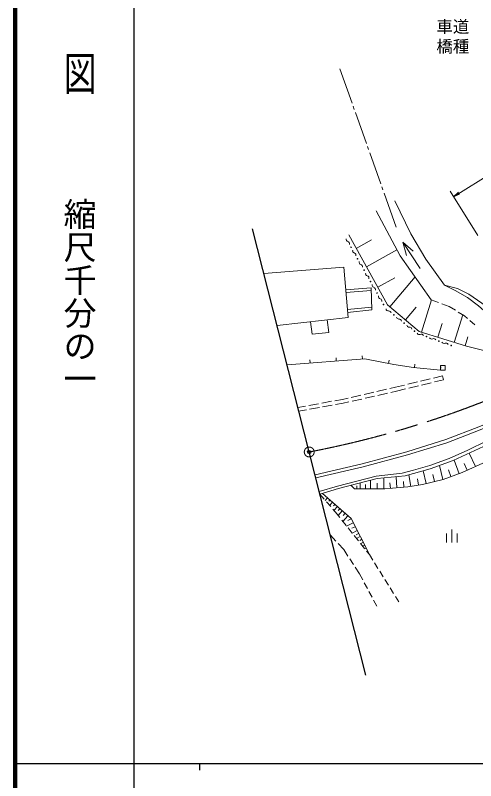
# Model space of a CAD drawing. Units: millimetres, scale not verified. Extents: x 40000 to 680000, y 20000 to 380000.
# Drawn here: x 40000 to 109974, y 202409 to 318724 of the extents above; entities that cross this region are included whole.
import ezdxf
from ezdxf.enums import TextEntityAlignment as Align

# ---------------------------------------------------------------- set-up
doc = ezdxf.new("R2010")
doc.units = ezdxf.units.MM
doc.header["$LTSCALE"] = 1000
doc.header["$PDMODE"] = 32
doc.header["$PDSIZE"] = 500
doc.linetypes.add('CHAIN', pattern=[18.5, 12, -1.5, 3.5, -1.5])
for name, color, linetype, lineweight in [('M-BMK', 2, 'CHAIN', 13), ('M-BMK-HTXT', 7, 'Continuous', 13), ('M-BMK-OTRS', 5, 'Continuous', 25), ('M-STR-HTXT', 7, 'Continuous', 13), ('M-TTL', 2, 'Continuous', 140), ('M-TTL-BAND', 7, 'Continuous', 25), ('M-WORK', 1, 'Continuous', 13)]:
    doc.layers.add(name, color=color, linetype=linetype, lineweight=lineweight)
doc.layers.add('M-OTRS', color=6, linetype='Continuous')
doc.styles.add('@ＭＳ ゴシック', font='')
doc.styles.add('ＭＳ ゴシック', font='')
doc.styles.get('@ＭＳ ゴシック').set_extended_font_data('@MS Gothic')
doc.styles.get('ＭＳ ゴシック').set_extended_font_data('MS Gothic')

# ---------------------------------------------------------------- blocks, each defined once
blk = doc.blocks.new('open_arrow')
at = {"color": 0, "linetype": 'Continuous', "lineweight": -2}
blk.add_lwpolyline([(7.5, 1.25), (0, 0), (7.5, -1.25)], dxfattribs=at)

msp = doc.modelspace()

# ---------------------------------------------------------------- linework, layer by layer
at = {"layer": 'M-BMK'}
msp.add_circle((84675, 252362), 750, dxfattribs=at)
msp.add_arc((56413, 399675), 150000, 280.86027, 303.13108, dxfattribs=at)
at = {"layer": 'M-BMK-HTXT'}
for p, q in [((91192, 305375), (89345, 310576)), ((91527, 304433), (91360, 304904)), ((93368, 299250), (91694, 303962)), ((93703, 298308), (93536, 298779)), ((95544, 293125), (93870, 297837)), ((95879, 292183), (95712, 292654)), ((97894, 286512), (96046, 291712))]:
    msp.add_line(p, q, dxfattribs=at)
at = {"layer": 'M-BMK-OTRS'}
for p, q in [((84675, 252362), (76056, 286284)), ((93294, 218439), (84675, 252362))]:
    msp.add_line(p, q, dxfattribs=at)
at = {"layer": 'M-OTRS'}
msp.add_point((84675, 252362), dxfattribs=at)
at = {"layer": 'M-STR-HTXT'}
for p, q in [((106603, 291153), (142953, 313888)), ((110278, 285278), (106073, 292001))]:
    msp.add_line(p, q, dxfattribs=at)
at = {"layer": 'M-TTL'}
msp.add_line((40000, 380000), (40000, 20000), dxfattribs=at)
at = {"layer": 'M-TTL-BAND'}
for p, q in [((58000, 370000), (58000, 20000)), ((40000, 205000), (579000, 205000)), ((68000, 205000), (68000, 204000))]:
    msp.add_line(p, q, dxfattribs=at)
at = {"layer": 'M-WORK'}
for p, q in [((91825, 283305), (94145, 284582)), ((101513, 280227), (98875, 284238)), ((98875, 284238), (99473, 282237)), ((98875, 284238), (100475, 282897)), ((93358, 280520), (97999, 283075)), ((95076, 277398), (97677, 278830)), ((96942, 274399), (100749, 278957)), ((90259, 276575), (94092, 276886)), ((101716, 270590), (103251, 275464)), ((103213, 275478), (104339, 275058)), ((104808, 274883), (105934, 274464)), ((94185, 274383), (90474, 274020)), ((99296, 272434), (100933, 274395)), ((105934, 274464), (106881, 273889)), ((107309, 273630), (108256, 273056)), ((106725, 269012), (108040, 273187)), ((108256, 273056), (108719, 272655)), ((109097, 272328), (109853, 271674)), ((104220, 269801), (104878, 271889)), ((108361, 268497), (108790, 269860)), ((84800, 265886), (84762, 266384)), ((88788, 266187), (88751, 266685)), ((92777, 266488), (92740, 266986)), ((96706, 265801), (96804, 266292)), ((100657, 265186), (100707, 265683)), ((105356, 265525), (104637, 265525)), ((104637, 265525), (104637, 264785)), ((104637, 264785), (104687, 265283)), ((105356, 264785), (105356, 265525)), ((104637, 264785), (105356, 264785)), ((99663, 262647), (101121, 262999)), ((101607, 263117), (103065, 263469)), ((101746, 262533), (103204, 262886)), ((103551, 263587), (104953, 263926)), ((103690, 263003), (105094, 263343)), ((104953, 263926), (105094, 263343)), ((94972, 261553), (96435, 261885)), ((96923, 261996), (97776, 262190)), ((97776, 262190), (99177, 262529)), ((97913, 261606), (99316, 261945)), ((99802, 262063), (101260, 262416)), ((89731, 260361), (90584, 260555)), ((91072, 260666), (92535, 260998)), ((93022, 261109), (94485, 261442)), ((93151, 260523), (94613, 260856)), ((95101, 260967), (96563, 261299)), ((97051, 261410), (97913, 261606)), ((84620, 259438), (86096, 259705)), ((86588, 259794), (88064, 260060)), ((86701, 259204), (88178, 259471)), ((88556, 260149), (89731, 260361)), ((88670, 259559), (89851, 259773)), ((89851, 259773), (90713, 259969)), ((91200, 260080), (92663, 260412)), ((82953, 259137), (84128, 259349)), ((83060, 258547), (84241, 258760)), ((84733, 258849), (86209, 259115)), ((109927, 250137), (108999, 252188)), ((104980, 248174), (104464, 250289)), ((107450, 249061), (106705, 251118)), ((108696, 249580), (108232, 250606)), ((102441, 247555), (101973, 249476)), ((103710, 247864), (103453, 248922)), ((106216, 248614), (105843, 249642)), ((93997, 246775), (94001, 248084)), ((95998, 246768), (96003, 248435)), ((98007, 246924), (97863, 248598)), ((99059, 247015), (98983, 247891)), ((100106, 247139), (99831, 248877)), ((101278, 247325), (101123, 248301)), ((91892, 246782), (91894, 247226)), ((92425, 246780), (92428, 247668)), ((93211, 246777), (93213, 247432)), ((94997, 246771), (95000, 247605)), ((97002, 246838), (96930, 247675)), ((86307, 245937), (86955, 245188)), ((87449, 245395), (87110, 245009)), ((87282, 244810), (87936, 244054)), ((87824, 245064), (87655, 244872)), ((88200, 244734), (87770, 244246)), ((88575, 244403), (88360, 244159)), ((88263, 243676), (88911, 242927)), ((88950, 244073), (88430, 243483)), ((89325, 243742), (89065, 243447)), ((89700, 243412), (89083, 242711)), ((88911, 242927), (89340, 242387)), ((89651, 241996), (90273, 241213)), ((90542, 242671), (89792, 241819)), ((90121, 243041), (89812, 242691)), ((91042, 242212), (90536, 241955)), ((91351, 241605), (90361, 241102)), ((90584, 240821), (91206, 240038)), ((91653, 241011), (91158, 240760)), ((87882, 239740), (88727, 238825)), ((91954, 240417), (91207, 240038)), ((91517, 239647), (92140, 238864)), ((92182, 239969), (91808, 239779)), ((105538, 238596), (105538, 239996)), ((106338, 238596), (106338, 240596)), ((107138, 238596), (107138, 239996)), ((89067, 238458), (89912, 237544)), ((92410, 239520), (91846, 239234)), ((92636, 239075), (92354, 238931)), ((92451, 238473), (93073, 237690)), ((92863, 238629), (92481, 238435)), ((89912, 237544), (90564, 236542)), ((93089, 238183), (92898, 238086)), ((93316, 237737), (93116, 237636)), ((93384, 237298), (93813, 236758)), ((93542, 237292), (93442, 237241)), ((90836, 236122), (91381, 235284)), ((93813, 236758), (94323, 235940)), ((94587, 235516), (95116, 234667)), ((91653, 234864), (92305, 233862)), ((92305, 233862), (92804, 232930)), ((95380, 234243), (95909, 233394)), ((96173, 232969), (96702, 232121)), ((93040, 232489), (93512, 231608)), ((96966, 231696), (97495, 230847)), ((93748, 231167), (94220, 230285)), ((97760, 230423), (98269, 229605)), ((94456, 229845), (94955, 228913))]:
    msp.add_line(p, q, dxfattribs=at)
for points in [[(85551, 248913), (92739, 250570), (99494, 252399), (105435, 254244), (110470, 256183), (115505, 258263), (119946, 260202), (126028, 263267), (131767, 266456), (136239, 269224), (142149, 273164), (148154, 277292), (153564, 280982), (161679, 286737), (165729, 289379), (168715, 291162), (171381, 292733), (174477, 294547), (178292, 296626), (183061, 299128)], [(85663, 248426), (92860, 250085), (99633, 251919), (105599, 253772), (110655, 255719), (115701, 257803), (120158, 259749), (126262, 262825), (132020, 266025), (136509, 268803), (142430, 272750), (148436, 276880), (153849, 280572), (161960, 286323), (165994, 288955), (168970, 290732), (171634, 292302), (174723, 294112), (178528, 296186), (183290, 298684)], [(105213, 277700), (102398, 281641), (100123, 285534), (97660, 290506)], [(94863, 289011), (98487, 282151), (103213, 275478)], [(90685, 285376), (96544, 274731), (101376, 270697), (108600, 268422), (115230, 266765)], [(77781, 279495), (89935, 280427), (90576, 272812), (79788, 271596)], [(90511, 273582), (94201, 273961), (94076, 277323), (90224, 276995)], [(84844, 272166), (85098, 270253), (87642, 270513), (87420, 272456)], [(104637, 264785), (100509, 265201), (97522, 265639), (93129, 266514), (81306, 265622)], [(122574, 257990), (117539, 255590), (113818, 255215), (111668, 254069), (108760, 252639), (105922, 251395), (102998, 250301), (100511, 249582), (98823, 249128), (94835, 248675), (88987, 247189), (86196, 246374)], [(86307, 245937), (89144, 246798), (94992, 248346), (99276, 248722), (103076, 249785), (106563, 251051), (113771, 254413), (115569, 254538), (115428, 252943), (111535, 250864), (107939, 249238), (105046, 248190), (101903, 247424), (99636, 247064), (96180, 246767), (91567, 246783), (91020, 247295)], [(86699, 246056), (91026, 242245), (93813, 236758)]]:
    msp.add_lwpolyline(points, dxfattribs=at)
msp.add_lwpolyline([(114837, 271235), (114321, 270812), (111952, 273197), (110404, 274557), (108731, 275824), (106870, 276918), (105213, 277700), (107183, 277215), (108918, 276371), (112233, 274088), (113187, 273181), (114344, 271915)], close=True, dxfattribs=at)
for centre in [(91031, 283474), (92018, 281734), (93004, 279994), (93991, 278254), (94977, 276515), (95964, 274775), (97524, 273183), (99099, 271950), (100675, 270718), (102493, 269897), (104376, 269225), (106260, 268552)]:
    msp.add_circle(centre, 50, dxfattribs=at)
for centre, start, end in [((90643, 284690), 165.95185, 253.15748), ((90433, 283997), 345.95185, 73.15748), ((91629, 282951), 165.95185, 253.15748), ((91419, 282257), 345.95185, 73.15748), ((92616, 281211), 165.95185, 253.15748), ((92406, 280517), 345.95185, 73.15748), ((93602, 279471), 165.95185, 253.15748), ((93392, 278777), 345.95185, 73.15748), ((94589, 277731), 165.95185, 253.15748), ((94379, 277037), 345.95185, 73.15748), ((95575, 275992), 165.95185, 253.15748), ((95365, 275298), 345.95185, 73.15748), ((96701, 274159), 188.36544, 275.57108), ((96771, 273438), 8.36544, 95.57108), ((98276, 272927), 188.36544, 275.57108), ((98347, 272206), 8.36544, 95.57108), ((99852, 271695), 188.36544, 275.57108), ((99922, 270973), 8.36544, 95.57108), ((101404, 270564), 206.75685, 293.96249), ((101698, 269902), 26.75685, 113.96249), ((103287, 269892), 206.75685, 293.96249), ((103582, 269229), 26.75685, 113.96249), ((105171, 269220), 206.75685, 293.96249), ((105466, 268557), 26.75685, 113.96249)]:
    msp.add_arc(centre, 362, start, end, dxfattribs=at)

# ---------------------------------------------------------------- block references
at = {"layer": 'M-STR-HTXT', "xscale": 133, "yscale": 133, "rotation": 32}
msp.add_blockref('open_arrow', (106603, 291153), dxfattribs=at)

# ---------------------------------------------------------------- texts
at = {"layer": 'M-STR-HTXT', "style": 'ＭＳ ゴシック'}
for s, p in [('車道', (104000, 317000)), ('橋種', (104000, 314000))]:
    msp.add_text(s, height=1833, dxfattribs=at).set_placement(p, align=Align.MIDDLE_LEFT)
at = {"layer": 'M-TTL-BAND', "style": '@ＭＳ ゴシック', "width": 1.4}
msp.add_text('平  面  図', height=3666, rotation=270, dxfattribs=at).set_placement((49777, 306475), align=Align.MIDDLE_RIGHT)
at = {"layer": 'M-TTL-BAND', "style": '@ＭＳ ゴシック'}
msp.add_text('縮尺千分の一', height=3666, rotation=270, dxfattribs=at).set_placement((49777, 261030), align=Align.MIDDLE_RIGHT)

doc.saveas('drawing.dxf')
